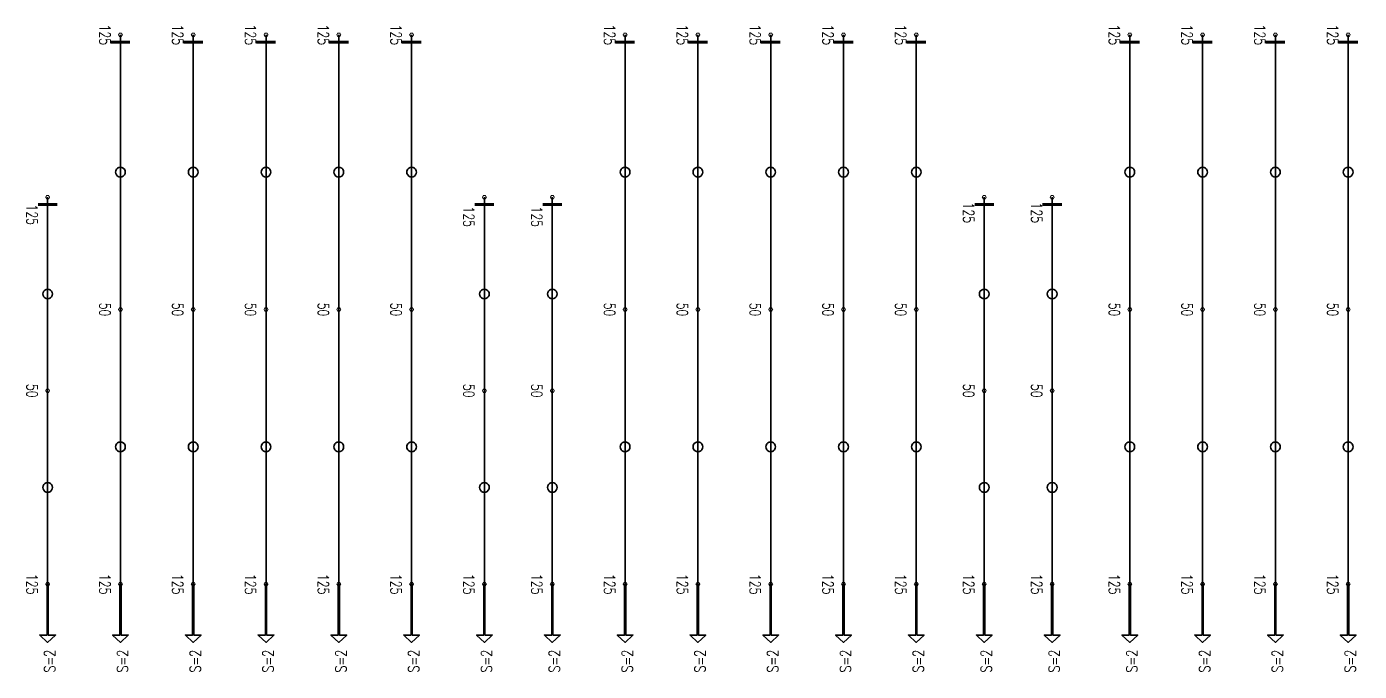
# Model space of a CAD drawing. Header units: millimetres. Extents: x 130150 to 587758, y -25561 to 50684.
# Drawn here: x 524268 to 551730, y 6472 to 19769 of the extents above; entities that cross this region are included whole.
import ezdxf

# ---------------------------------------------------------------- set-up
doc = ezdxf.new("R2010")
doc.units = ezdxf.units.MM
doc.layers.add('Current plane_Column', color=7, linetype='Continuous', true_color=0x4b00ff)
doc.layers.add('NDC_S-TENDON', color=6, linetype='Continuous', lineweight=35)
doc.layers.add('NDC_S_ANNO', color=7, linetype='Continuous', lineweight=20)
doc.styles.add('NDC_ANNO', font='', dxfattribs={"width": 0.8})
doc.styles.get('NDC_ANNO').set_extended_font_data('Dotum')

# ---------------------------------------------------------------- blocks, each defined once
blk = doc.blocks.new('HTB TDY')
at = {"layer": 'NDC_S-TENDON', "linetype": 'Continuous', "elevation": 3575}
for points in [[(17650, 9950, 60, 60, 0), (17250, 9950, 60, 60, 0)], [(19150, 9950, 60, 60, 0), (18750, 9950, 60, 60, 0)], [(20650, 9950, 60, 60, 0), (20250, 9950, 60, 60, 0)], [(22150, 9950, 60, 60, 0), (21750, 9950, 60, 60, 0)], [(23650, 9950, 60, 60, 0), (23250, 9950, 60, 60, 0)], [(28050, 9950, 60, 60, 0), (27650, 9950, 60, 60, 0)], [(29550, 9950, 60, 60, 0), (29150, 9950, 60, 60, 0)], [(31050, 9950, 60, 60, 0), (30650, 9950, 60, 60, 0)], [(31050, 9950, 60, 60, 0), (30650, 9950, 60, 60, 0)], [(32550, 9950, 60, 60, 0), (32150, 9950, 60, 60, 0)], [(34050, 9950, 60, 60, 0), (33650, 9950, 60, 60, 0)], [(38450, 9950, 60, 60, 0), (38050, 9950, 60, 60, 0)], [(39950, 9950, 60, 60, 0), (39550, 9950, 60, 60, 0)], [(41450, 9950, 60, 60, 0), (41050, 9950, 60, 60, 0)], [(42950, 9950, 60, 60, 0), (42550, 9950, 60, 60, 0)], [(16150, 6600, 60, 60, 0), (15750, 6600, 60, 60, 0)], [(25150, 6600, 60, 60, 0), (24750, 6600, 60, 60, 0)], [(26550, 6600, 60, 60, 0), (26150, 6600, 60, 60, 0)], [(35450, 6600, 60, 60, 0), (35050, 6600, 60, 60, 0)], [(36850, 6600, 60, 60, 0), (36450, 6600, 60, 60, 0)]]:
    blk.add_lwpolyline(points, format="xyseb", dxfattribs=at)
at = {"layer": 'NDC_S-TENDON', "linetype": 'Continuous'}
for points, elevation in [([(17490, 10100, 20, 20, 0), (17470, 10135, 20, 20, 0), (17430, 10135, 20, 20, 0), (17410, 10100, 20, 20, 0), (17430, 10065, 20, 20, 0), (17470, 10065, 20, 20, 0)], 3575), ([(17490, 10100, 20, 20, 0), (17470, 10135, 20, 20, 0), (17430, 10135, 20, 20, 0), (17410, 10100, 20, 20, 0), (17430, 10065, 20, 20, 0), (17470, 10065, 20, 20, 0)], 3575), ([(18990, 10100, 20, 20, 0), (18970, 10135, 20, 20, 0), (18930, 10135, 20, 20, 0), (18910, 10100, 20, 20, 0), (18930, 10065, 20, 20, 0), (18970, 10065, 20, 20, 0)], 3575), ([(18990, 10100, 20, 20, 0), (18970, 10135, 20, 20, 0), (18930, 10135, 20, 20, 0), (18910, 10100, 20, 20, 0), (18930, 10065, 20, 20, 0), (18970, 10065, 20, 20, 0)], 3575), ([(20490, 10100, 20, 20, 0), (20470, 10135, 20, 20, 0), (20430, 10135, 20, 20, 0), (20410, 10100, 20, 20, 0), (20430, 10065, 20, 20, 0), (20470, 10065, 20, 20, 0)], 3575), ([(20490, 10100, 20, 20, 0), (20470, 10135, 20, 20, 0), (20430, 10135, 20, 20, 0), (20410, 10100, 20, 20, 0), (20430, 10065, 20, 20, 0), (20470, 10065, 20, 20, 0)], 3575), ([(21990, 10100, 20, 20, 0), (21970, 10135, 20, 20, 0), (21930, 10135, 20, 20, 0), (21910, 10100, 20, 20, 0), (21930, 10065, 20, 20, 0), (21970, 10065, 20, 20, 0)], 3575), ([(21990, 10100, 20, 20, 0), (21970, 10135, 20, 20, 0), (21930, 10135, 20, 20, 0), (21910, 10100, 20, 20, 0), (21930, 10065, 20, 20, 0), (21970, 10065, 20, 20, 0)], 3575), ([(23490, 10100, 20, 20, 0), (23470, 10135, 20, 20, 0), (23430, 10135, 20, 20, 0), (23410, 10100, 20, 20, 0), (23430, 10065, 20, 20, 0), (23470, 10065, 20, 20, 0)], 3575), ([(23490, 10100, 20, 20, 0), (23470, 10135, 20, 20, 0), (23430, 10135, 20, 20, 0), (23410, 10100, 20, 20, 0), (23430, 10065, 20, 20, 0), (23470, 10065, 20, 20, 0)], 3575), ([(27890, 10100, 20, 20, 0), (27870, 10135, 20, 20, 0), (27830, 10135, 20, 20, 0), (27810, 10100, 20, 20, 0), (27830, 10065, 20, 20, 0), (27870, 10065, 20, 20, 0)], 3575), ([(27890, 10100, 20, 20, 0), (27870, 10135, 20, 20, 0), (27830, 10135, 20, 20, 0), (27810, 10100, 20, 20, 0), (27830, 10065, 20, 20, 0), (27870, 10065, 20, 20, 0)], 3575), ([(29390, 10100, 20, 20, 0), (29370, 10135, 20, 20, 0), (29330, 10135, 20, 20, 0), (29310, 10100, 20, 20, 0), (29330, 10065, 20, 20, 0), (29370, 10065, 20, 20, 0)], 3575), ([(29390, 10100, 20, 20, 0), (29370, 10135, 20, 20, 0), (29330, 10135, 20, 20, 0), (29310, 10100, 20, 20, 0), (29330, 10065, 20, 20, 0), (29370, 10065, 20, 20, 0)], 3575), ([(30890, 10100, 20, 20, 0), (30870, 10135, 20, 20, 0), (30830, 10135, 20, 20, 0), (30810, 10100, 20, 20, 0), (30830, 10065, 20, 20, 0), (30870, 10065, 20, 20, 0)], 3575), ([(30890, 10100, 20, 20, 0), (30870, 10135, 20, 20, 0), (30830, 10135, 20, 20, 0), (30810, 10100, 20, 20, 0), (30830, 10065, 20, 20, 0), (30870, 10065, 20, 20, 0)], 3575), ([(30890, 10100, 20, 20, 0), (30870, 10135, 20, 20, 0), (30830, 10135, 20, 20, 0), (30810, 10100, 20, 20, 0), (30830, 10065, 20, 20, 0), (30870, 10065, 20, 20, 0)], 3575), ([(30890, 10100, 20, 20, 0), (30870, 10135, 20, 20, 0), (30830, 10135, 20, 20, 0), (30810, 10100, 20, 20, 0), (30830, 10065, 20, 20, 0), (30870, 10065, 20, 20, 0)], 3575), ([(32390, 10100, 20, 20, 0), (32370, 10135, 20, 20, 0), (32330, 10135, 20, 20, 0), (32310, 10100, 20, 20, 0), (32330, 10065, 20, 20, 0), (32370, 10065, 20, 20, 0)], 3575), ([(32390, 10100, 20, 20, 0), (32370, 10135, 20, 20, 0), (32330, 10135, 20, 20, 0), (32310, 10100, 20, 20, 0), (32330, 10065, 20, 20, 0), (32370, 10065, 20, 20, 0)], 3575), ([(33890, 10100, 20, 20, 0), (33870, 10135, 20, 20, 0), (33830, 10135, 20, 20, 0), (33810, 10100, 20, 20, 0), (33830, 10065, 20, 20, 0), (33870, 10065, 20, 20, 0)], 3575), ([(33890, 10100, 20, 20, 0), (33870, 10135, 20, 20, 0), (33830, 10135, 20, 20, 0), (33810, 10100, 20, 20, 0), (33830, 10065, 20, 20, 0), (33870, 10065, 20, 20, 0)], 3575), ([(38290, 10100, 20, 20, 0), (38270, 10135, 20, 20, 0), (38230, 10135, 20, 20, 0), (38210, 10100, 20, 20, 0), (38230, 10065, 20, 20, 0), (38270, 10065, 20, 20, 0)], 3575), ([(38290, 10100, 20, 20, 0), (38270, 10135, 20, 20, 0), (38230, 10135, 20, 20, 0), (38210, 10100, 20, 20, 0), (38230, 10065, 20, 20, 0), (38270, 10065, 20, 20, 0)], 3575), ([(39790, 10100, 20, 20, 0), (39770, 10135, 20, 20, 0), (39730, 10135, 20, 20, 0), (39710, 10100, 20, 20, 0), (39730, 10065, 20, 20, 0), (39770, 10065, 20, 20, 0)], 3575), ([(39790, 10100, 20, 20, 0), (39770, 10135, 20, 20, 0), (39730, 10135, 20, 20, 0), (39710, 10100, 20, 20, 0), (39730, 10065, 20, 20, 0), (39770, 10065, 20, 20, 0)], 3575), ([(41290, 10100, 20, 20, 0), (41270, 10135, 20, 20, 0), (41230, 10135, 20, 20, 0), (41210, 10100, 20, 20, 0), (41230, 10065, 20, 20, 0), (41270, 10065, 20, 20, 0)], 3575), ([(41290, 10100, 20, 20, 0), (41270, 10135, 20, 20, 0), (41230, 10135, 20, 20, 0), (41210, 10100, 20, 20, 0), (41230, 10065, 20, 20, 0), (41270, 10065, 20, 20, 0)], 3575), ([(42790, 10100, 20, 20, 0), (42770, 10135, 20, 20, 0), (42730, 10135, 20, 20, 0), (42710, 10100, 20, 20, 0), (42730, 10065, 20, 20, 0), (42770, 10065, 20, 20, 0)], 3575), ([(42790, 10100, 20, 20, 0), (42770, 10135, 20, 20, 0), (42730, 10135, 20, 20, 0), (42710, 10100, 20, 20, 0), (42730, 10065, 20, 20, 0), (42770, 10065, 20, 20, 0)], 3575), ([(15990, 6750, 20, 20, 0), (15970, 6785, 20, 20, 0), (15930, 6785, 20, 20, 0), (15910, 6750, 20, 20, 0), (15930, 6715, 20, 20, 0), (15970, 6715, 20, 20, 0)], 3575), ([(15990, 6750, 20, 20, 0), (15970, 6785, 20, 20, 0), (15930, 6785, 20, 20, 0), (15910, 6750, 20, 20, 0), (15930, 6715, 20, 20, 0), (15970, 6715, 20, 20, 0)], 3575), ([(24990, 6750, 20, 20, 0), (24970, 6785, 20, 20, 0), (24930, 6785, 20, 20, 0), (24910, 6750, 20, 20, 0), (24930, 6715, 20, 20, 0), (24970, 6715, 20, 20, 0)], 3575), ([(24990, 6750, 20, 20, 0), (24970, 6785, 20, 20, 0), (24930, 6785, 20, 20, 0), (24910, 6750, 20, 20, 0), (24930, 6715, 20, 20, 0), (24970, 6715, 20, 20, 0)], 3575), ([(26390, 6750, 20, 20, 0), (26370, 6785, 20, 20, 0), (26330, 6785, 20, 20, 0), (26310, 6750, 20, 20, 0), (26330, 6715, 20, 20, 0), (26370, 6715, 20, 20, 0)], 3575), ([(26390, 6750, 20, 20, 0), (26370, 6785, 20, 20, 0), (26330, 6785, 20, 20, 0), (26310, 6750, 20, 20, 0), (26330, 6715, 20, 20, 0), (26370, 6715, 20, 20, 0)], 3575), ([(35290, 6750, 20, 20, 0), (35270, 6785, 20, 20, 0), (35230, 6785, 20, 20, 0), (35210, 6750, 20, 20, 0), (35230, 6715, 20, 20, 0), (35270, 6715, 20, 20, 0)], 3575), ([(35290, 6750, 20, 20, 0), (35270, 6785, 20, 20, 0), (35230, 6785, 20, 20, 0), (35210, 6750, 20, 20, 0), (35230, 6715, 20, 20, 0), (35270, 6715, 20, 20, 0)], 3575), ([(36690, 6750, 20, 20, 0), (36670, 6785, 20, 20, 0), (36630, 6785, 20, 20, 0), (36610, 6750, 20, 20, 0), (36630, 6715, 20, 20, 0), (36670, 6715, 20, 20, 0)], 3575), ([(36690, 6750, 20, 20, 0), (36670, 6785, 20, 20, 0), (36630, 6785, 20, 20, 0), (36610, 6750, 20, 20, 0), (36630, 6715, 20, 20, 0), (36670, 6715, 20, 20, 0)], 3575), ([(17490, 4435, 20, 20, 0), (17470, 4470, 20, 20, 0), (17430, 4470, 20, 20, 0), (17410, 4435, 20, 20, 0), (17430, 4400, 20, 20, 0), (17470, 4400, 20, 20, 0)], 3500), ([(17490, 4435, 20, 20, 0), (17470, 4470, 20, 20, 0), (17430, 4470, 20, 20, 0), (17410, 4435, 20, 20, 0), (17430, 4400, 20, 20, 0), (17470, 4400, 20, 20, 0)], 3500), ([(18990, 4435, 20, 20, 0), (18970, 4470, 20, 20, 0), (18930, 4470, 20, 20, 0), (18910, 4435, 20, 20, 0), (18930, 4400, 20, 20, 0), (18970, 4400, 20, 20, 0)], 3500), ([(18990, 4435, 20, 20, 0), (18970, 4470, 20, 20, 0), (18930, 4470, 20, 20, 0), (18910, 4435, 20, 20, 0), (18930, 4400, 20, 20, 0), (18970, 4400, 20, 20, 0)], 3500), ([(20490, 4435, 20, 20, 0), (20470, 4470, 20, 20, 0), (20430, 4470, 20, 20, 0), (20410, 4435, 20, 20, 0), (20430, 4400, 20, 20, 0), (20470, 4400, 20, 20, 0)], 3500), ([(20490, 4435, 20, 20, 0), (20470, 4470, 20, 20, 0), (20430, 4470, 20, 20, 0), (20410, 4435, 20, 20, 0), (20430, 4400, 20, 20, 0), (20470, 4400, 20, 20, 0)], 3500), ([(21990, 4435, 20, 20, 0), (21970, 4470, 20, 20, 0), (21930, 4470, 20, 20, 0), (21910, 4435, 20, 20, 0), (21930, 4400, 20, 20, 0), (21970, 4400, 20, 20, 0)], 3500), ([(21990, 4435, 20, 20, 0), (21970, 4470, 20, 20, 0), (21930, 4470, 20, 20, 0), (21910, 4435, 20, 20, 0), (21930, 4400, 20, 20, 0), (21970, 4400, 20, 20, 0)], 3500), ([(23490, 4435, 20, 20, 0), (23470, 4470, 20, 20, 0), (23430, 4470, 20, 20, 0), (23410, 4435, 20, 20, 0), (23430, 4400, 20, 20, 0), (23470, 4400, 20, 20, 0)], 3500), ([(23490, 4435, 20, 20, 0), (23470, 4470, 20, 20, 0), (23430, 4470, 20, 20, 0), (23410, 4435, 20, 20, 0), (23430, 4400, 20, 20, 0), (23470, 4400, 20, 20, 0)], 3500), ([(27890, 4435, 20, 20, 0), (27870, 4470, 20, 20, 0), (27830, 4470, 20, 20, 0), (27810, 4435, 20, 20, 0), (27830, 4400, 20, 20, 0), (27870, 4400, 20, 20, 0)], 3500), ([(27890, 4435, 20, 20, 0), (27870, 4470, 20, 20, 0), (27830, 4470, 20, 20, 0), (27810, 4435, 20, 20, 0), (27830, 4400, 20, 20, 0), (27870, 4400, 20, 20, 0)], 3500), ([(29390, 4435, 20, 20, 0), (29370, 4470, 20, 20, 0), (29330, 4470, 20, 20, 0), (29310, 4435, 20, 20, 0), (29330, 4400, 20, 20, 0), (29370, 4400, 20, 20, 0)], 3500), ([(29390, 4435, 20, 20, 0), (29370, 4470, 20, 20, 0), (29330, 4470, 20, 20, 0), (29310, 4435, 20, 20, 0), (29330, 4400, 20, 20, 0), (29370, 4400, 20, 20, 0)], 3500), ([(30890, 4435, 20, 20, 0), (30870, 4470, 20, 20, 0), (30830, 4470, 20, 20, 0), (30810, 4435, 20, 20, 0), (30830, 4400, 20, 20, 0), (30870, 4400, 20, 20, 0)], 3500), ([(30890, 4435, 20, 20, 0), (30870, 4470, 20, 20, 0), (30830, 4470, 20, 20, 0), (30810, 4435, 20, 20, 0), (30830, 4400, 20, 20, 0), (30870, 4400, 20, 20, 0)], 3500), ([(30890, 4435, 20, 20, 0), (30870, 4470, 20, 20, 0), (30830, 4470, 20, 20, 0), (30810, 4435, 20, 20, 0), (30830, 4400, 20, 20, 0), (30870, 4400, 20, 20, 0)], 3500), ([(30890, 4435, 20, 20, 0), (30870, 4470, 20, 20, 0), (30830, 4470, 20, 20, 0), (30810, 4435, 20, 20, 0), (30830, 4400, 20, 20, 0), (30870, 4400, 20, 20, 0)], 3500), ([(32390, 4435, 20, 20, 0), (32370, 4470, 20, 20, 0), (32330, 4470, 20, 20, 0), (32310, 4435, 20, 20, 0), (32330, 4400, 20, 20, 0), (32370, 4400, 20, 20, 0)], 3500), ([(32390, 4435, 20, 20, 0), (32370, 4470, 20, 20, 0), (32330, 4470, 20, 20, 0), (32310, 4435, 20, 20, 0), (32330, 4400, 20, 20, 0), (32370, 4400, 20, 20, 0)], 3500), ([(33890, 4435, 20, 20, 0), (33870, 4470, 20, 20, 0), (33830, 4470, 20, 20, 0), (33810, 4435, 20, 20, 0), (33830, 4400, 20, 20, 0), (33870, 4400, 20, 20, 0)], 3500), ([(33890, 4435, 20, 20, 0), (33870, 4470, 20, 20, 0), (33830, 4470, 20, 20, 0), (33810, 4435, 20, 20, 0), (33830, 4400, 20, 20, 0), (33870, 4400, 20, 20, 0)], 3500), ([(38290, 4435, 20, 20, 0), (38270, 4470, 20, 20, 0), (38230, 4470, 20, 20, 0), (38210, 4435, 20, 20, 0), (38230, 4400, 20, 20, 0), (38270, 4400, 20, 20, 0)], 3500), ([(38290, 4435, 20, 20, 0), (38270, 4470, 20, 20, 0), (38230, 4470, 20, 20, 0), (38210, 4435, 20, 20, 0), (38230, 4400, 20, 20, 0), (38270, 4400, 20, 20, 0)], 3500), ([(39790, 4435, 20, 20, 0), (39770, 4470, 20, 20, 0), (39730, 4470, 20, 20, 0), (39710, 4435, 20, 20, 0), (39730, 4400, 20, 20, 0), (39770, 4400, 20, 20, 0)], 3500), ([(39790, 4435, 20, 20, 0), (39770, 4470, 20, 20, 0), (39730, 4470, 20, 20, 0), (39710, 4435, 20, 20, 0), (39730, 4400, 20, 20, 0), (39770, 4400, 20, 20, 0)], 3500), ([(41290, 4435, 20, 20, 0), (41270, 4470, 20, 20, 0), (41230, 4470, 20, 20, 0), (41210, 4435, 20, 20, 0), (41230, 4400, 20, 20, 0), (41270, 4400, 20, 20, 0)], 3500), ([(41290, 4435, 20, 20, 0), (41270, 4470, 20, 20, 0), (41230, 4470, 20, 20, 0), (41210, 4435, 20, 20, 0), (41230, 4400, 20, 20, 0), (41270, 4400, 20, 20, 0)], 3500), ([(42790, 4435, 20, 20, 0), (42770, 4470, 20, 20, 0), (42730, 4470, 20, 20, 0), (42710, 4435, 20, 20, 0), (42730, 4400, 20, 20, 0), (42770, 4400, 20, 20, 0)], 3500), ([(42790, 4435, 20, 20, 0), (42770, 4470, 20, 20, 0), (42730, 4470, 20, 20, 0), (42710, 4435, 20, 20, 0), (42730, 4400, 20, 20, 0), (42770, 4400, 20, 20, 0)], 3500), ([(15990, 2760, 20, 20, 0), (15970, 2795, 20, 20, 0), (15930, 2795, 20, 20, 0), (15910, 2760, 20, 20, 0), (15930, 2725, 20, 20, 0), (15970, 2725, 20, 20, 0)], 3500), ([(15990, 2760, 20, 20, 0), (15970, 2795, 20, 20, 0), (15930, 2795, 20, 20, 0), (15910, 2760, 20, 20, 0), (15930, 2725, 20, 20, 0), (15970, 2725, 20, 20, 0)], 3500), ([(24990, 2760, 20, 20, 0), (24970, 2795, 20, 20, 0), (24930, 2795, 20, 20, 0), (24910, 2760, 20, 20, 0), (24930, 2725, 20, 20, 0), (24970, 2725, 20, 20, 0)], 3500), ([(24990, 2760, 20, 20, 0), (24970, 2795, 20, 20, 0), (24930, 2795, 20, 20, 0), (24910, 2760, 20, 20, 0), (24930, 2725, 20, 20, 0), (24970, 2725, 20, 20, 0)], 3500), ([(26390, 2760, 20, 20, 0), (26370, 2795, 20, 20, 0), (26330, 2795, 20, 20, 0), (26310, 2760, 20, 20, 0), (26330, 2725, 20, 20, 0), (26370, 2725, 20, 20, 0)], 3500), ([(26390, 2760, 20, 20, 0), (26370, 2795, 20, 20, 0), (26330, 2795, 20, 20, 0), (26310, 2760, 20, 20, 0), (26330, 2725, 20, 20, 0), (26370, 2725, 20, 20, 0)], 3500), ([(35290, 2760, 20, 20, 0), (35270, 2795, 20, 20, 0), (35230, 2795, 20, 20, 0), (35210, 2760, 20, 20, 0), (35230, 2725, 20, 20, 0), (35270, 2725, 20, 20, 0)], 3500), ([(35290, 2760, 20, 20, 0), (35270, 2795, 20, 20, 0), (35230, 2795, 20, 20, 0), (35210, 2760, 20, 20, 0), (35230, 2725, 20, 20, 0), (35270, 2725, 20, 20, 0)], 3500), ([(36690, 2760, 20, 20, 0), (36670, 2795, 20, 20, 0), (36630, 2795, 20, 20, 0), (36610, 2760, 20, 20, 0), (36630, 2725, 20, 20, 0), (36670, 2725, 20, 20, 0)], 3500), ([(36690, 2760, 20, 20, 0), (36670, 2795, 20, 20, 0), (36630, 2795, 20, 20, 0), (36610, 2760, 20, 20, 0), (36630, 2725, 20, 20, 0), (36670, 2725, 20, 20, 0)], 3500), ([(15990, -1230, 20, 20, 0), (15970, -1195, 20, 20, 0), (15930, -1195, 20, 20, 0), (15910, -1230, 20, 20, 0), (15930, -1265, 20, 20, 0), (15970, -1265, 20, 20, 0)], 3575), ([(15990, -1230, 20, 20, 0), (15970, -1195, 20, 20, 0), (15930, -1195, 20, 20, 0), (15910, -1230, 20, 20, 0), (15930, -1265, 20, 20, 0), (15970, -1265, 20, 20, 0)], 3575), ([(17490, -1230, 20, 20, 0), (17470, -1195, 20, 20, 0), (17430, -1195, 20, 20, 0), (17410, -1230, 20, 20, 0), (17430, -1265, 20, 20, 0), (17470, -1265, 20, 20, 0)], 3575), ([(17490, -1230, 20, 20, 0), (17470, -1195, 20, 20, 0), (17430, -1195, 20, 20, 0), (17410, -1230, 20, 20, 0), (17430, -1265, 20, 20, 0), (17470, -1265, 20, 20, 0)], 3575), ([(18990, -1230, 20, 20, 0), (18970, -1195, 20, 20, 0), (18930, -1195, 20, 20, 0), (18910, -1230, 20, 20, 0), (18930, -1265, 20, 20, 0), (18970, -1265, 20, 20, 0)], 3575), ([(18990, -1230, 20, 20, 0), (18970, -1195, 20, 20, 0), (18930, -1195, 20, 20, 0), (18910, -1230, 20, 20, 0), (18930, -1265, 20, 20, 0), (18970, -1265, 20, 20, 0)], 3575), ([(20490, -1230, 20, 20, 0), (20470, -1195, 20, 20, 0), (20430, -1195, 20, 20, 0), (20410, -1230, 20, 20, 0), (20430, -1265, 20, 20, 0), (20470, -1265, 20, 20, 0)], 3575), ([(20490, -1230, 20, 20, 0), (20470, -1195, 20, 20, 0), (20430, -1195, 20, 20, 0), (20410, -1230, 20, 20, 0), (20430, -1265, 20, 20, 0), (20470, -1265, 20, 20, 0)], 3575), ([(21990, -1230, 20, 20, 0), (21970, -1195, 20, 20, 0), (21930, -1195, 20, 20, 0), (21910, -1230, 20, 20, 0), (21930, -1265, 20, 20, 0), (21970, -1265, 20, 20, 0)], 3575), ([(21990, -1230, 20, 20, 0), (21970, -1195, 20, 20, 0), (21930, -1195, 20, 20, 0), (21910, -1230, 20, 20, 0), (21930, -1265, 20, 20, 0), (21970, -1265, 20, 20, 0)], 3575), ([(23490, -1230, 20, 20, 0), (23470, -1195, 20, 20, 0), (23430, -1195, 20, 20, 0), (23410, -1230, 20, 20, 0), (23430, -1265, 20, 20, 0), (23470, -1265, 20, 20, 0)], 3575), ([(23490, -1230, 20, 20, 0), (23470, -1195, 20, 20, 0), (23430, -1195, 20, 20, 0), (23410, -1230, 20, 20, 0), (23430, -1265, 20, 20, 0), (23470, -1265, 20, 20, 0)], 3575), ([(24990, -1230, 20, 20, 0), (24970, -1195, 20, 20, 0), (24930, -1195, 20, 20, 0), (24910, -1230, 20, 20, 0), (24930, -1265, 20, 20, 0), (24970, -1265, 20, 20, 0)], 3575), ([(24990, -1230, 20, 20, 0), (24970, -1195, 20, 20, 0), (24930, -1195, 20, 20, 0), (24910, -1230, 20, 20, 0), (24930, -1265, 20, 20, 0), (24970, -1265, 20, 20, 0)], 3575), ([(26390, -1230, 20, 20, 0), (26370, -1195, 20, 20, 0), (26330, -1195, 20, 20, 0), (26310, -1230, 20, 20, 0), (26330, -1265, 20, 20, 0), (26370, -1265, 20, 20, 0)], 3575), ([(26390, -1230, 20, 20, 0), (26370, -1195, 20, 20, 0), (26330, -1195, 20, 20, 0), (26310, -1230, 20, 20, 0), (26330, -1265, 20, 20, 0), (26370, -1265, 20, 20, 0)], 3575), ([(27890, -1230, 20, 20, 0), (27870, -1195, 20, 20, 0), (27830, -1195, 20, 20, 0), (27810, -1230, 20, 20, 0), (27830, -1265, 20, 20, 0), (27870, -1265, 20, 20, 0)], 3575), ([(27890, -1230, 20, 20, 0), (27870, -1195, 20, 20, 0), (27830, -1195, 20, 20, 0), (27810, -1230, 20, 20, 0), (27830, -1265, 20, 20, 0), (27870, -1265, 20, 20, 0)], 3575), ([(29390, -1230, 20, 20, 0), (29370, -1195, 20, 20, 0), (29330, -1195, 20, 20, 0), (29310, -1230, 20, 20, 0), (29330, -1265, 20, 20, 0), (29370, -1265, 20, 20, 0)], 3575), ([(29390, -1230, 20, 20, 0), (29370, -1195, 20, 20, 0), (29330, -1195, 20, 20, 0), (29310, -1230, 20, 20, 0), (29330, -1265, 20, 20, 0), (29370, -1265, 20, 20, 0)], 3575), ([(30890, -1230, 20, 20, 0), (30870, -1195, 20, 20, 0), (30830, -1195, 20, 20, 0), (30810, -1230, 20, 20, 0), (30830, -1265, 20, 20, 0), (30870, -1265, 20, 20, 0)], 3575), ([(30890, -1230, 20, 20, 0), (30870, -1195, 20, 20, 0), (30830, -1195, 20, 20, 0), (30810, -1230, 20, 20, 0), (30830, -1265, 20, 20, 0), (30870, -1265, 20, 20, 0)], 3575), ([(30890, -1230, 20, 20, 0), (30870, -1195, 20, 20, 0), (30830, -1195, 20, 20, 0), (30810, -1230, 20, 20, 0), (30830, -1265, 20, 20, 0), (30870, -1265, 20, 20, 0)], 3575), ([(30890, -1230, 20, 20, 0), (30870, -1195, 20, 20, 0), (30830, -1195, 20, 20, 0), (30810, -1230, 20, 20, 0), (30830, -1265, 20, 20, 0), (30870, -1265, 20, 20, 0)], 3575), ([(32390, -1230, 20, 20, 0), (32370, -1195, 20, 20, 0), (32330, -1195, 20, 20, 0), (32310, -1230, 20, 20, 0), (32330, -1265, 20, 20, 0), (32370, -1265, 20, 20, 0)], 3575), ([(32390, -1230, 20, 20, 0), (32370, -1195, 20, 20, 0), (32330, -1195, 20, 20, 0), (32310, -1230, 20, 20, 0), (32330, -1265, 20, 20, 0), (32370, -1265, 20, 20, 0)], 3575), ([(33890, -1230, 20, 20, 0), (33870, -1195, 20, 20, 0), (33830, -1195, 20, 20, 0), (33810, -1230, 20, 20, 0), (33830, -1265, 20, 20, 0), (33870, -1265, 20, 20, 0)], 3575), ([(33890, -1230, 20, 20, 0), (33870, -1195, 20, 20, 0), (33830, -1195, 20, 20, 0), (33810, -1230, 20, 20, 0), (33830, -1265, 20, 20, 0), (33870, -1265, 20, 20, 0)], 3575), ([(35290, -1230, 20, 20, 0), (35270, -1195, 20, 20, 0), (35230, -1195, 20, 20, 0), (35210, -1230, 20, 20, 0), (35230, -1265, 20, 20, 0), (35270, -1265, 20, 20, 0)], 3575), ([(35290, -1230, 20, 20, 0), (35270, -1195, 20, 20, 0), (35230, -1195, 20, 20, 0), (35210, -1230, 20, 20, 0), (35230, -1265, 20, 20, 0), (35270, -1265, 20, 20, 0)], 3575), ([(36690, -1230, 20, 20, 0), (36670, -1195, 20, 20, 0), (36630, -1195, 20, 20, 0), (36610, -1230, 20, 20, 0), (36630, -1265, 20, 20, 0), (36670, -1265, 20, 20, 0)], 3575), ([(36690, -1230, 20, 20, 0), (36670, -1195, 20, 20, 0), (36630, -1195, 20, 20, 0), (36610, -1230, 20, 20, 0), (36630, -1265, 20, 20, 0), (36670, -1265, 20, 20, 0)], 3575), ([(38290, -1230, 20, 20, 0), (38270, -1195, 20, 20, 0), (38230, -1195, 20, 20, 0), (38210, -1230, 20, 20, 0), (38230, -1265, 20, 20, 0), (38270, -1265, 20, 20, 0)], 3575), ([(38290, -1230, 20, 20, 0), (38270, -1195, 20, 20, 0), (38230, -1195, 20, 20, 0), (38210, -1230, 20, 20, 0), (38230, -1265, 20, 20, 0), (38270, -1265, 20, 20, 0)], 3575), ([(39790, -1230, 20, 20, 0), (39770, -1195, 20, 20, 0), (39730, -1195, 20, 20, 0), (39710, -1230, 20, 20, 0), (39730, -1265, 20, 20, 0), (39770, -1265, 20, 20, 0)], 3575), ([(39790, -1230, 20, 20, 0), (39770, -1195, 20, 20, 0), (39730, -1195, 20, 20, 0), (39710, -1230, 20, 20, 0), (39730, -1265, 20, 20, 0), (39770, -1265, 20, 20, 0)], 3575), ([(41290, -1230, 20, 20, 0), (41270, -1195, 20, 20, 0), (41230, -1195, 20, 20, 0), (41210, -1230, 20, 20, 0), (41230, -1265, 20, 20, 0), (41270, -1265, 20, 20, 0)], 3575), ([(41290, -1230, 20, 20, 0), (41270, -1195, 20, 20, 0), (41230, -1195, 20, 20, 0), (41210, -1230, 20, 20, 0), (41230, -1265, 20, 20, 0), (41270, -1265, 20, 20, 0)], 3575), ([(42790, -1230, 20, 20, 0), (42770, -1195, 20, 20, 0), (42730, -1195, 20, 20, 0), (42710, -1230, 20, 20, 0), (42730, -1265, 20, 20, 0), (42770, -1265, 20, 20, 0)], 3575), ([(42790, -1230, 20, 20, 0), (42770, -1195, 20, 20, 0), (42730, -1195, 20, 20, 0), (42710, -1230, 20, 20, 0), (42730, -1265, 20, 20, 0), (42770, -1265, 20, 20, 0)], 3575)]:
    blk.add_lwpolyline(points, format="xyseb", close=True, dxfattribs=dict(at, elevation=elevation))
for points, elevation in [([(17450, 7167), (17481, 7172), (17509, 7187), (17531, 7209), (17545, 7237), (17550, 7267), (17545, 7298), (17531, 7326), (17509, 7348), (17481, 7363), (17450, 7367), (17419, 7363), (17391, 7348), (17369, 7326), (17355, 7298), (17350, 7267), (17355, 7237), (17369, 7209), (17391, 7187), (17419, 7172), (17450, 7167)], 3532), ([(18950, 7167), (18981, 7172), (19009, 7187), (19031, 7209), (19045, 7237), (19050, 7267), (19045, 7298), (19031, 7326), (19009, 7348), (18981, 7363), (18950, 7367), (18919, 7363), (18891, 7348), (18869, 7326), (18855, 7298), (18850, 7267), (18855, 7237), (18869, 7209), (18891, 7187), (18919, 7172), (18950, 7167)], 3532), ([(20450, 7167), (20481, 7172), (20509, 7187), (20531, 7209), (20545, 7237), (20550, 7267), (20545, 7298), (20531, 7326), (20509, 7348), (20481, 7363), (20450, 7367), (20419, 7363), (20391, 7348), (20369, 7326), (20355, 7298), (20350, 7267), (20355, 7237), (20369, 7209), (20391, 7187), (20419, 7172), (20450, 7167)], 3532), ([(21950, 7167), (21981, 7172), (22009, 7187), (22031, 7209), (22045, 7237), (22050, 7267), (22045, 7298), (22031, 7326), (22009, 7348), (21981, 7363), (21950, 7367), (21919, 7363), (21891, 7348), (21869, 7326), (21855, 7298), (21850, 7267), (21855, 7237), (21869, 7209), (21891, 7187), (21919, 7172), (21950, 7167)], 3532), ([(23450, 7167), (23481, 7172), (23509, 7187), (23531, 7209), (23545, 7237), (23550, 7267), (23545, 7298), (23531, 7326), (23509, 7348), (23481, 7363), (23450, 7367), (23419, 7363), (23391, 7348), (23369, 7326), (23355, 7298), (23350, 7267), (23355, 7237), (23369, 7209), (23391, 7187), (23419, 7172), (23450, 7167)], 3532), ([(27850, 7167), (27881, 7172), (27909, 7187), (27931, 7209), (27945, 7237), (27950, 7267), (27945, 7298), (27931, 7326), (27909, 7348), (27881, 7363), (27850, 7367), (27819, 7363), (27791, 7348), (27769, 7326), (27755, 7298), (27750, 7267), (27755, 7237), (27769, 7209), (27791, 7187), (27819, 7172), (27850, 7167)], 3532), ([(29350, 7167), (29381, 7172), (29409, 7187), (29431, 7209), (29445, 7237), (29450, 7267), (29445, 7298), (29431, 7326), (29409, 7348), (29381, 7363), (29350, 7367), (29319, 7363), (29291, 7348), (29269, 7326), (29255, 7298), (29250, 7267), (29255, 7237), (29269, 7209), (29291, 7187), (29319, 7172), (29350, 7167)], 3532), ([(30850, 7167), (30881, 7172), (30909, 7187), (30931, 7209), (30945, 7237), (30950, 7267), (30945, 7298), (30931, 7326), (30909, 7348), (30881, 7363), (30850, 7367), (30819, 7363), (30791, 7348), (30769, 7326), (30755, 7298), (30750, 7267), (30755, 7237), (30769, 7209), (30791, 7187), (30819, 7172), (30850, 7167)], 3532), ([(30850, 7167), (30881, 7172), (30909, 7187), (30931, 7209), (30945, 7237), (30950, 7267), (30945, 7298), (30931, 7326), (30909, 7348), (30881, 7363), (30850, 7367), (30819, 7363), (30791, 7348), (30769, 7326), (30755, 7298), (30750, 7267), (30755, 7237), (30769, 7209), (30791, 7187), (30819, 7172), (30850, 7167)], 3532), ([(32350, 7167), (32381, 7172), (32409, 7187), (32431, 7209), (32445, 7237), (32450, 7267), (32445, 7298), (32431, 7326), (32409, 7348), (32381, 7363), (32350, 7367), (32319, 7363), (32291, 7348), (32269, 7326), (32255, 7298), (32250, 7267), (32255, 7237), (32269, 7209), (32291, 7187), (32319, 7172), (32350, 7167)], 3532), ([(33850, 7167), (33881, 7172), (33909, 7187), (33931, 7209), (33945, 7237), (33950, 7267), (33945, 7298), (33931, 7326), (33909, 7348), (33881, 7363), (33850, 7367), (33819, 7363), (33791, 7348), (33769, 7326), (33755, 7298), (33750, 7267), (33755, 7237), (33769, 7209), (33791, 7187), (33819, 7172), (33850, 7167)], 3532), ([(38250, 7167), (38281, 7172), (38309, 7187), (38331, 7209), (38345, 7237), (38350, 7267), (38345, 7298), (38331, 7326), (38309, 7348), (38281, 7363), (38250, 7367), (38219, 7363), (38191, 7348), (38169, 7326), (38155, 7298), (38150, 7267), (38155, 7237), (38169, 7209), (38191, 7187), (38219, 7172), (38250, 7167)], 3532), ([(39750, 7167), (39781, 7172), (39809, 7187), (39831, 7209), (39845, 7237), (39850, 7267), (39845, 7298), (39831, 7326), (39809, 7348), (39781, 7363), (39750, 7367), (39719, 7363), (39691, 7348), (39669, 7326), (39655, 7298), (39650, 7267), (39655, 7237), (39669, 7209), (39691, 7187), (39719, 7172), (39750, 7167)], 3532), ([(41250, 7167), (41281, 7172), (41309, 7187), (41331, 7209), (41345, 7237), (41350, 7267), (41345, 7298), (41331, 7326), (41309, 7348), (41281, 7363), (41250, 7367), (41219, 7363), (41191, 7348), (41169, 7326), (41155, 7298), (41150, 7267), (41155, 7237), (41169, 7209), (41191, 7187), (41219, 7172), (41250, 7167)], 3532), ([(42750, 7167), (42781, 7172), (42809, 7187), (42831, 7209), (42845, 7237), (42850, 7267), (42845, 7298), (42831, 7326), (42809, 7348), (42781, 7363), (42750, 7367), (42719, 7363), (42691, 7348), (42669, 7326), (42655, 7298), (42650, 7267), (42655, 7237), (42669, 7209), (42691, 7187), (42719, 7172), (42750, 7167)], 3532), ([(15950, 4655), (15981, 4660), (16009, 4674), (16031, 4696), (16045, 4724), (16050, 4755), (16045, 4786), (16031, 4814), (16009, 4836), (15981, 4850), (15950, 4855), (15919, 4850), (15891, 4836), (15869, 4814), (15855, 4786), (15850, 4755), (15855, 4724), (15869, 4696), (15891, 4674), (15919, 4660), (15950, 4655)], 3532), ([(24950, 4655), (24981, 4660), (25009, 4674), (25031, 4696), (25045, 4724), (25050, 4755), (25045, 4786), (25031, 4814), (25009, 4836), (24981, 4850), (24950, 4855), (24919, 4850), (24891, 4836), (24869, 4814), (24855, 4786), (24850, 4755), (24855, 4724), (24869, 4696), (24891, 4674), (24919, 4660), (24950, 4655)], 3532), ([(26350, 4655), (26381, 4660), (26409, 4674), (26431, 4696), (26445, 4724), (26450, 4755), (26445, 4786), (26431, 4814), (26409, 4836), (26381, 4850), (26350, 4855), (26319, 4850), (26291, 4836), (26269, 4814), (26255, 4786), (26250, 4755), (26255, 4724), (26269, 4696), (26291, 4674), (26319, 4660), (26350, 4655)], 3532), ([(35250, 4655), (35281, 4660), (35309, 4674), (35331, 4696), (35345, 4724), (35350, 4755), (35345, 4786), (35331, 4814), (35309, 4836), (35281, 4850), (35250, 4855), (35219, 4850), (35191, 4836), (35169, 4814), (35155, 4786), (35150, 4755), (35155, 4724), (35169, 4696), (35191, 4674), (35219, 4660), (35250, 4655)], 3532), ([(36650, 4655), (36681, 4660), (36709, 4674), (36731, 4696), (36745, 4724), (36750, 4755), (36745, 4786), (36731, 4814), (36709, 4836), (36681, 4850), (36650, 4855), (36619, 4850), (36591, 4836), (36569, 4814), (36555, 4786), (36550, 4755), (36555, 4724), (36569, 4696), (36591, 4674), (36619, 4660), (36650, 4655)], 3532), ([(17450, 1502), (17481, 1507), (17509, 1522), (17531, 1544), (17545, 1572), (17550, 1602), (17545, 1633), (17531, 1661), (17509, 1683), (17481, 1698), (17450, 1702), (17419, 1698), (17391, 1683), (17369, 1661), (17355, 1633), (17350, 1602), (17355, 1572), (17369, 1544), (17391, 1522), (17419, 1507), (17450, 1502)], 3532), ([(18950, 1502), (18981, 1507), (19009, 1522), (19031, 1544), (19045, 1572), (19050, 1602), (19045, 1633), (19031, 1661), (19009, 1683), (18981, 1698), (18950, 1702), (18919, 1698), (18891, 1683), (18869, 1661), (18855, 1633), (18850, 1602), (18855, 1572), (18869, 1544), (18891, 1522), (18919, 1507), (18950, 1502)], 3532), ([(20450, 1502), (20481, 1507), (20509, 1522), (20531, 1544), (20545, 1572), (20550, 1602), (20545, 1633), (20531, 1661), (20509, 1683), (20481, 1698), (20450, 1702), (20419, 1698), (20391, 1683), (20369, 1661), (20355, 1633), (20350, 1602), (20355, 1572), (20369, 1544), (20391, 1522), (20419, 1507), (20450, 1502)], 3532), ([(21950, 1502), (21981, 1507), (22009, 1522), (22031, 1544), (22045, 1572), (22050, 1602), (22045, 1633), (22031, 1661), (22009, 1683), (21981, 1698), (21950, 1702), (21919, 1698), (21891, 1683), (21869, 1661), (21855, 1633), (21850, 1602), (21855, 1572), (21869, 1544), (21891, 1522), (21919, 1507), (21950, 1502)], 3532), ([(23450, 1502), (23481, 1507), (23509, 1522), (23531, 1544), (23545, 1572), (23550, 1602), (23545, 1633), (23531, 1661), (23509, 1683), (23481, 1698), (23450, 1702), (23419, 1698), (23391, 1683), (23369, 1661), (23355, 1633), (23350, 1602), (23355, 1572), (23369, 1544), (23391, 1522), (23419, 1507), (23450, 1502)], 3532), ([(27850, 1502), (27881, 1507), (27909, 1522), (27931, 1544), (27945, 1572), (27950, 1602), (27945, 1633), (27931, 1661), (27909, 1683), (27881, 1698), (27850, 1702), (27819, 1698), (27791, 1683), (27769, 1661), (27755, 1633), (27750, 1602), (27755, 1572), (27769, 1544), (27791, 1522), (27819, 1507), (27850, 1502)], 3532), ([(29350, 1502), (29381, 1507), (29409, 1522), (29431, 1544), (29445, 1572), (29450, 1602), (29445, 1633), (29431, 1661), (29409, 1683), (29381, 1698), (29350, 1702), (29319, 1698), (29291, 1683), (29269, 1661), (29255, 1633), (29250, 1602), (29255, 1572), (29269, 1544), (29291, 1522), (29319, 1507), (29350, 1502)], 3532), ([(30850, 1502), (30881, 1507), (30909, 1522), (30931, 1544), (30945, 1572), (30950, 1602), (30945, 1633), (30931, 1661), (30909, 1683), (30881, 1698), (30850, 1702), (30819, 1698), (30791, 1683), (30769, 1661), (30755, 1633), (30750, 1602), (30755, 1572), (30769, 1544), (30791, 1522), (30819, 1507), (30850, 1502)], 3532), ([(30850, 1502), (30881, 1507), (30909, 1522), (30931, 1544), (30945, 1572), (30950, 1602), (30945, 1633), (30931, 1661), (30909, 1683), (30881, 1698), (30850, 1702), (30819, 1698), (30791, 1683), (30769, 1661), (30755, 1633), (30750, 1602), (30755, 1572), (30769, 1544), (30791, 1522), (30819, 1507), (30850, 1502)], 3532), ([(32350, 1502), (32381, 1507), (32409, 1522), (32431, 1544), (32445, 1572), (32450, 1602), (32445, 1633), (32431, 1661), (32409, 1683), (32381, 1698), (32350, 1702), (32319, 1698), (32291, 1683), (32269, 1661), (32255, 1633), (32250, 1602), (32255, 1572), (32269, 1544), (32291, 1522), (32319, 1507), (32350, 1502)], 3532), ([(33850, 1502), (33881, 1507), (33909, 1522), (33931, 1544), (33945, 1572), (33950, 1602), (33945, 1633), (33931, 1661), (33909, 1683), (33881, 1698), (33850, 1702), (33819, 1698), (33791, 1683), (33769, 1661), (33755, 1633), (33750, 1602), (33755, 1572), (33769, 1544), (33791, 1522), (33819, 1507), (33850, 1502)], 3532), ([(38250, 1502), (38281, 1507), (38309, 1522), (38331, 1544), (38345, 1572), (38350, 1602), (38345, 1633), (38331, 1661), (38309, 1683), (38281, 1698), (38250, 1702), (38219, 1698), (38191, 1683), (38169, 1661), (38155, 1633), (38150, 1602), (38155, 1572), (38169, 1544), (38191, 1522), (38219, 1507), (38250, 1502)], 3532), ([(39750, 1502), (39781, 1507), (39809, 1522), (39831, 1544), (39845, 1572), (39850, 1602), (39845, 1633), (39831, 1661), (39809, 1683), (39781, 1698), (39750, 1702), (39719, 1698), (39691, 1683), (39669, 1661), (39655, 1633), (39650, 1602), (39655, 1572), (39669, 1544), (39691, 1522), (39719, 1507), (39750, 1502)], 3532), ([(41250, 1502), (41281, 1507), (41309, 1522), (41331, 1544), (41345, 1572), (41350, 1602), (41345, 1633), (41331, 1661), (41309, 1683), (41281, 1698), (41250, 1702), (41219, 1698), (41191, 1683), (41169, 1661), (41155, 1633), (41150, 1602), (41155, 1572), (41169, 1544), (41191, 1522), (41219, 1507), (41250, 1502)], 3532), ([(42750, 1502), (42781, 1507), (42809, 1522), (42831, 1544), (42845, 1572), (42850, 1602), (42845, 1633), (42831, 1661), (42809, 1683), (42781, 1698), (42750, 1702), (42719, 1698), (42691, 1683), (42669, 1661), (42655, 1633), (42650, 1602), (42655, 1572), (42669, 1544), (42691, 1522), (42719, 1507), (42750, 1502)], 3532), ([(15950, 665), (15981, 670), (16009, 684), (16031, 706), (16045, 734), (16050, 765), (16045, 796), (16031, 824), (16009, 846), (15981, 860), (15950, 865), (15919, 860), (15891, 846), (15869, 824), (15855, 796), (15850, 765), (15855, 734), (15869, 706), (15891, 684), (15919, 670), (15950, 665)], 3533), ([(24950, 665), (24981, 670), (25009, 684), (25031, 706), (25045, 734), (25050, 765), (25045, 796), (25031, 824), (25009, 846), (24981, 860), (24950, 865), (24919, 860), (24891, 846), (24869, 824), (24855, 796), (24850, 765), (24855, 734), (24869, 706), (24891, 684), (24919, 670), (24950, 665)], 3532), ([(26350, 665), (26381, 670), (26409, 684), (26431, 706), (26445, 734), (26450, 765), (26445, 796), (26431, 824), (26409, 846), (26381, 860), (26350, 865), (26319, 860), (26291, 846), (26269, 824), (26255, 796), (26250, 765), (26255, 734), (26269, 706), (26291, 684), (26319, 670), (26350, 665)], 3532), ([(35250, 665), (35281, 670), (35309, 684), (35331, 706), (35345, 734), (35350, 765), (35345, 796), (35331, 824), (35309, 846), (35281, 860), (35250, 865), (35219, 860), (35191, 846), (35169, 824), (35155, 796), (35150, 765), (35155, 734), (35169, 706), (35191, 684), (35219, 670), (35250, 665)], 3532), ([(36650, 665), (36681, 670), (36709, 684), (36731, 706), (36745, 734), (36750, 765), (36745, 796), (36731, 824), (36709, 846), (36681, 860), (36650, 865), (36619, 860), (36591, 846), (36569, 824), (36555, 796), (36550, 765), (36555, 734), (36569, 706), (36591, 684), (36619, 670), (36650, 665)], 3532), ([(15938, -1230), (15938, -2280), (15788, -2280), (15950, -2430), (16112, -2280), (15962, -2280), (15962, -1230)], 3575), ([(17438, -1230), (17438, -2280), (17288, -2280), (17450, -2430), (17612, -2280), (17462, -2280), (17462, -1230)], 3575), ([(18938, -1230), (18938, -2280), (18788, -2280), (18950, -2430), (19112, -2280), (18962, -2280), (18962, -1230)], 3575), ([(20438, -1230), (20438, -2280), (20288, -2280), (20450, -2430), (20612, -2280), (20462, -2280), (20462, -1230)], 3575), ([(21938, -1230), (21938, -2280), (21788, -2280), (21950, -2430), (22112, -2280), (21962, -2280), (21962, -1230)], 3575), ([(23438, -1230), (23438, -2280), (23288, -2280), (23450, -2430), (23612, -2280), (23462, -2280), (23462, -1230)], 3575), ([(24938, -1230), (24938, -2280), (24788, -2280), (24950, -2430), (25112, -2280), (24962, -2280), (24962, -1230)], 3575), ([(26338, -1230), (26338, -2280), (26188, -2280), (26350, -2430), (26512, -2280), (26362, -2280), (26362, -1230)], 3575), ([(27838, -1230), (27838, -2280), (27688, -2280), (27850, -2430), (28012, -2280), (27862, -2280), (27862, -1230)], 3575), ([(29338, -1230), (29338, -2280), (29188, -2280), (29350, -2430), (29512, -2280), (29362, -2280), (29362, -1230)], 3575), ([(30838, -1230), (30838, -2280), (30688, -2280), (30850, -2430), (31012, -2280), (30862, -2280), (30862, -1230)], 3575), ([(30838, -1230), (30838, -2280), (30688, -2280), (30850, -2430), (31012, -2280), (30862, -2280), (30862, -1230)], 3575), ([(32338, -1230), (32338, -2280), (32188, -2280), (32350, -2430), (32512, -2280), (32362, -2280), (32362, -1230)], 3575), ([(33838, -1230), (33838, -2280), (33688, -2280), (33850, -2430), (34012, -2280), (33862, -2280), (33862, -1230)], 3575), ([(35238, -1230), (35238, -2280), (35088, -2280), (35250, -2430), (35412, -2280), (35262, -2280), (35262, -1230)], 3575), ([(36638, -1230), (36638, -2280), (36488, -2280), (36650, -2430), (36812, -2280), (36662, -2280), (36662, -1230)], 3575), ([(38238, -1230), (38238, -2280), (38088, -2280), (38250, -2430), (38412, -2280), (38262, -2280), (38262, -1230)], 3575), ([(39738, -1230), (39738, -2280), (39588, -2280), (39750, -2430), (39912, -2280), (39762, -2280), (39762, -1230)], 3575), ([(41238, -1230), (41238, -2280), (41088, -2280), (41250, -2430), (41412, -2280), (41262, -2280), (41262, -1230)], 3575), ([(42738, -1230), (42738, -2280), (42588, -2280), (42750, -2430), (42912, -2280), (42762, -2280), (42762, -1230)], 3575)]:
    blk.add_lwpolyline(points, close=True, dxfattribs=dict(at, elevation=elevation))
for points in [[(17450, -1230, 3575), (17450, -475, 3572), (17450, 281, 3562), (17450, 1036, 3545), (17450, 2169, 3520), (17450, 3302, 3505), (17450, 4435, 3500), (17450, 5568, 3505), (17450, 6701, 3520), (17450, 7834, 3545), (17450, 8589, 3562), (17450, 9345, 3572), (17450, 10100, 3575)], [(18950, -1230, 3575), (18950, -475, 3572), (18950, 281, 3562), (18950, 1036, 3545), (18950, 2169, 3520), (18950, 3302, 3505), (18950, 4435, 3500), (18950, 5568, 3505), (18950, 6701, 3520), (18950, 7834, 3545), (18950, 8589, 3562), (18950, 9345, 3572), (18950, 10100, 3575)], [(20450, -1230, 3575), (20450, -475, 3572), (20450, 281, 3562), (20450, 1036, 3545), (20450, 2169, 3520), (20450, 3302, 3505), (20450, 4435, 3500), (20450, 5568, 3505), (20450, 6701, 3520), (20450, 7834, 3545), (20450, 8589, 3562), (20450, 9345, 3572), (20450, 10100, 3575)], [(21950, -1230, 3575), (21950, -475, 3572), (21950, 281, 3562), (21950, 1036, 3545), (21950, 1886, 3525), (21950, 2735, 3511), (21950, 3585, 3503), (21950, 4435, 3500), (21950, 5285, 3503), (21950, 6134, 3511), (21950, 6984, 3525), (21950, 7834, 3545), (21950, 8589, 3562), (21950, 9345, 3572), (21950, 10100, 3575)], [(23450, -1230, 3575), (23450, -475, 3572), (23450, 281, 3562), (23450, 1036, 3545), (23450, 2169, 3520), (23450, 3302, 3505), (23450, 4435, 3500), (23450, 5568, 3505), (23450, 6701, 3520), (23450, 7834, 3545), (23450, 8589, 3562), (23450, 9345, 3572), (23450, 10100, 3575)], [(27850, -1230, 3575), (27850, -475, 3572), (27850, 281, 3562), (27850, 1036, 3545), (27850, 2169, 3520), (27850, 3302, 3505), (27850, 4435, 3500), (27850, 5568, 3505), (27850, 6701, 3520), (27850, 7834, 3545), (27850, 8589, 3562), (27850, 9345, 3572), (27850, 10100, 3575)], [(29350, -1230, 3575), (29350, -475, 3572), (29350, 281, 3562), (29350, 1036, 3545), (29350, 2169, 3520), (29350, 3302, 3505), (29350, 4435, 3500), (29350, 5568, 3505), (29350, 6701, 3520), (29350, 7834, 3545), (29350, 8589, 3562), (29350, 9345, 3572), (29350, 10100, 3575)], [(30850, -1230, 3575), (30850, -475, 3572), (30850, 281, 3562), (30850, 1036, 3545), (30850, 2169, 3520), (30850, 3302, 3505), (30850, 4435, 3500), (30850, 5568, 3505), (30850, 6701, 3520), (30850, 7834, 3545), (30850, 8589, 3562), (30850, 9345, 3572), (30850, 10100, 3575)], [(30850, -1230, 3575), (30850, -475, 3572), (30850, 281, 3562), (30850, 1036, 3545), (30850, 1886, 3525), (30850, 2735, 3511), (30850, 3585, 3503), (30850, 4435, 3500), (30850, 5285, 3503), (30850, 6134, 3511), (30850, 6984, 3525), (30850, 7834, 3545), (30850, 8589, 3562), (30850, 9345, 3572), (30850, 10100, 3575)], [(32350, -1230, 3575), (32350, -475, 3572), (32350, 281, 3562), (32350, 1036, 3545), (32350, 2169, 3520), (32350, 3302, 3505), (32350, 4435, 3500), (32350, 5568, 3505), (32350, 6701, 3520), (32350, 7834, 3545), (32350, 8589, 3562), (32350, 9345, 3572), (32350, 10100, 3575)], [(33850, -1230, 3575), (33850, -475, 3572), (33850, 281, 3562), (33850, 1036, 3545), (33850, 2169, 3520), (33850, 3302, 3505), (33850, 4435, 3500), (33850, 5568, 3505), (33850, 6701, 3520), (33850, 7834, 3545), (33850, 8589, 3562), (33850, 9345, 3572), (33850, 10100, 3575)], [(38250, -1230, 3575), (38250, -475, 3572), (38250, 281, 3562), (38250, 1036, 3545), (38250, 2169, 3520), (38250, 3302, 3505), (38250, 4435, 3500), (38250, 5568, 3505), (38250, 6701, 3520), (38250, 7834, 3545), (38250, 8589, 3562), (38250, 9345, 3572), (38250, 10100, 3575)], [(39750, -1230, 3575), (39750, -475, 3572), (39750, 281, 3562), (39750, 1036, 3545), (39750, 2169, 3520), (39750, 3302, 3505), (39750, 4435, 3500), (39750, 5568, 3505), (39750, 6701, 3520), (39750, 7834, 3545), (39750, 8589, 3562), (39750, 9345, 3572), (39750, 10100, 3575)], [(41250, -1230, 3575), (41250, -475, 3572), (41250, 281, 3562), (41250, 1036, 3545), (41250, 2169, 3520), (41250, 3302, 3505), (41250, 4435, 3500), (41250, 5568, 3505), (41250, 6701, 3520), (41250, 7834, 3545), (41250, 8589, 3562), (41250, 9345, 3572), (41250, 10100, 3575)], [(42750, -1230, 3575), (42750, -475, 3572), (42750, 281, 3562), (42750, 1036, 3545), (42750, 2169, 3520), (42750, 3302, 3505), (42750, 4435, 3500), (42750, 5568, 3505), (42750, 6701, 3520), (42750, 7834, 3545), (42750, 8589, 3562), (42750, 9345, 3572), (42750, 10100, 3575)], [(15950, -1230, 3575), (15950, -698, 3572), (15950, -166, 3562), (15950, 366, 3545), (15950, 1164, 3520), (15950, 1962, 3505), (15950, 2760, 3500), (15950, 3558, 3505), (15950, 4356, 3520), (15950, 5154, 3545), (15950, 5686, 3562), (15950, 6218, 3572), (15950, 6750, 3575)], [(24950, -1230, 3575), (24950, -698, 3572), (24950, -166, 3562), (24950, 366, 3545), (24950, 964, 3525), (24950, 1563, 3511), (24950, 2161, 3503), (24950, 2760, 3500), (24950, 3358, 3503), (24950, 3957, 3511), (24950, 4555, 3525), (24950, 5154, 3545), (24950, 5686, 3562), (24950, 6218, 3572), (24950, 6750, 3575)], [(26350, -1230, 3575), (26350, -698, 3572), (26350, -166, 3562), (26350, 366, 3545), (26350, 964, 3525), (26350, 1563, 3511), (26350, 2161, 3503), (26350, 2760, 3500), (26350, 3358, 3503), (26350, 3957, 3511), (26350, 4555, 3525), (26350, 5154, 3545), (26350, 5686, 3562), (26350, 6218, 3572), (26350, 6750, 3575)], [(35250, -1230, 3575), (35250, -698, 3572), (35250, -166, 3562), (35250, 366, 3545), (35250, 964, 3525), (35250, 1563, 3511), (35250, 2161, 3503), (35250, 2760, 3500), (35250, 3358, 3503), (35250, 3957, 3511), (35250, 4555, 3525), (35250, 5154, 3545), (35250, 5686, 3562), (35250, 6218, 3572), (35250, 6750, 3575)], [(36650, -1230, 3575), (36650, -698, 3572), (36650, -166, 3562), (36650, 366, 3545), (36650, 964, 3525), (36650, 1563, 3511), (36650, 2161, 3503), (36650, 2760, 3500), (36650, 3358, 3503), (36650, 3957, 3511), (36650, 4555, 3525), (36650, 5154, 3545), (36650, 5686, 3562), (36650, 6218, 3572), (36650, 6750, 3575)]]:
    blk.add_polyline3d(points, dxfattribs=at)
at = {"layer": 'NDC_S_ANNO', "linetype": 'Continuous', "char_height": 225, "attachment_point": 5, "line_spacing_factor": 0.75, "style": 'NDC_ANNO'}
for s, insert, rotation in [('\\FSTANDARD.shx;125', (17130, 10100, 3575), 270), ('{\\Fstandard|c0;12\\Fstandard|c129;5}', (18630, 10100, 3575), 270), ('\\FSTANDARD.shx;125', (20130, 10100, 3575), 270), ('\\FSTANDARD.shx;125', (21630, 10100, 3575), 270), ('\\FSTANDARD.shx;125', (23130, 10100, 3575), 270), ('\\FSTANDARD.shx;125', (27530, 10100, 3575), 270), ('\\FSTANDARD.shx;125', (29030, 10100, 3575), 270), ('\\FSTANDARD.shx;125', (30530, 10100, 3575), 270), ('\\FSTANDARD.shx;125', (30530, 10100, 3575), 270), ('\\FSTANDARD.shx;125', (32030, 10100, 3575), 270), ('\\FSTANDARD.shx;125', (33530, 10100, 3575), 270), ('\\FSTANDARD.shx;125', (37930, 10100, 3575), 270), ('\\FSTANDARD.shx;125', (39430, 10100, 3575), 270), ('\\FSTANDARD.shx;125', (40930, 10100, 3575), 270), ('\\FSTANDARD.shx;125', (42430, 10100, 3575), 270), ('\\FSTANDARD.shx;125', (34930, 6429, 3575), 270), ('\\FSTANDARD.shx;125', (36330, 6429, 3575), 270), ('\\FSTANDARD.shx;125', (15630, 6389, 3575), 270), ('\\FSTANDARD.shx;125', (24630, 6347, 3575), 270), ('\\FSTANDARD.shx;125', (26030, 6347, 3575), 270), ('\\FSTANDARD.shx;50', (17130, 4435, 3500), 270), ('\\FSTANDARD.shx;50', (18630, 4435, 3500), 270), ('\\FSTANDARD.shx;50', (20130, 4435, 3500), 270), ('\\FSTANDARD.shx;50', (21630, 4435, 3500), 270), ('\\FSTANDARD.shx;50', (23130, 4435, 3500), 270), ('\\FSTANDARD.shx;50', (27530, 4435, 3500), 270), ('\\FSTANDARD.shx;50', (29030, 4435, 3500), 270), ('\\FSTANDARD.shx;50', (30530, 4435, 3500), 270), ('\\FSTANDARD.shx;50', (30530, 4435, 3500), 270), ('\\FSTANDARD.shx;50', (32030, 4435, 3500), 270), ('\\FSTANDARD.shx;50', (33530, 4435, 3500), 270), ('\\FSTANDARD.shx;50', (37930, 4435, 3500), 270), ('\\FSTANDARD.shx;50', (39430, 4435, 3500), 270), ('\\FSTANDARD.shx;50', (40930, 4435, 3500), 270), ('\\FSTANDARD.shx;50', (42430, 4435, 3500), 270), ('\\FSTANDARD.shx;50', (15630, 2760, 3500), 270), ('\\FSTANDARD.shx;50', (24630, 2760, 3500), 270), ('\\FSTANDARD.shx;50', (26030, 2760, 3500), 270), ('\\FSTANDARD.shx;50', (34930, 2760, 3500), 270), ('\\FSTANDARD.shx;50', (36330, 2760, 3500), 270), ('\\FSTANDARD.shx;125', (15630, -1230, 3575), 270), ('\\FSTANDARD.shx;125', (17130, -1230, 3575), 270), ('\\FSTANDARD.shx;125', (18630, -1230, 3575), 270), ('\\FSTANDARD.shx;125', (20130, -1230, 3575), 270), ('\\FSTANDARD.shx;125', (21630, -1230, 3575), 270), ('\\FSTANDARD.shx;125', (23130, -1230, 3575), 270), ('\\FSTANDARD.shx;125', (24630, -1230, 3575), 270), ('\\FSTANDARD.shx;125', (26030, -1230, 3575), 270), ('\\FSTANDARD.shx;125', (27530, -1230, 3575), 270), ('\\FSTANDARD.shx;125', (29030, -1230, 3575), 270), ('\\FSTANDARD.shx;125', (30530, -1230, 3575), 270), ('\\FSTANDARD.shx;125', (30530, -1230, 3575), 270), ('\\FSTANDARD.shx;125', (32030, -1230, 3575), 270), ('\\FSTANDARD.shx;125', (33530, -1230, 3575), 270), ('\\FSTANDARD.shx;125', (34930, -1230, 3575), 270), ('\\FSTANDARD.shx;125', (36330, -1230, 3575), 270), ('\\FSTANDARD.shx;125', (37930, -1230, 3575), 270), ('\\FSTANDARD.shx;125', (39430, -1230, 3575), 270), ('\\FSTANDARD.shx;125', (40930, -1230, 3575), 270), ('\\FSTANDARD.shx;125', (42430, -1230, 3575), 270), ('\\FSTANDARD.shx;S=2', (15993, -2818, 3700), 90), ('\\FSTANDARD.shx;S=2', (17493, -2818, 3700), 90), ('\\FSTANDARD.shx;S=2', (18993, -2818, 3700), 90), ('\\FSTANDARD.shx;S=2', (20493, -2818, 3700), 90), ('\\FSTANDARD.shx;S=2', (21993, -2818, 3700), 90), ('\\FSTANDARD.shx;S=2', (23493, -2818, 3700), 90), ('\\FSTANDARD.shx;S=2', (24993, -2818, 3700), 90), ('\\FSTANDARD.shx;S=2', (26393, -2818, 3700), 90), ('\\FSTANDARD.shx;S=2', (27893, -2818, 3700), 90), ('\\FSTANDARD.shx;S=2', (29393, -2818, 3700), 90), ('\\FSTANDARD.shx;S=2', (30893, -2818, 3700), 90), ('\\FSTANDARD.shx;S=2', (30892, -2818, 3700), 90), ('\\FSTANDARD.shx;S=2', (32392, -2818, 3700), 90), ('\\FSTANDARD.shx;S=2', (33892, -2818, 3700), 90), ('\\FSTANDARD.shx;S=2', (35292, -2818, 3700), 90), ('\\FSTANDARD.shx;S=2', (36692, -2818, 3700), 90), ('\\FSTANDARD.shx;S=2', (38292, -2818, 3700), 90), ('\\FSTANDARD.shx;S=2', (39792, -2818, 3700), 90), ('\\FSTANDARD.shx;S=2', (41292, -2818, 3700), 90), ('\\FSTANDARD.shx;S=2', (42792, -2818, 3700), 90)]:
    blk.add_mtext(s, dxfattribs=dict(at, insert=insert, rotation=rotation))

msp = doc.modelspace()

# ---------------------------------------------------------------- block references
at = {"layer": 'Current plane_Column'}
msp.add_blockref('HTB TDY', (508750, 9500), dxfattribs=at)

doc.saveas('drawing.dxf')
